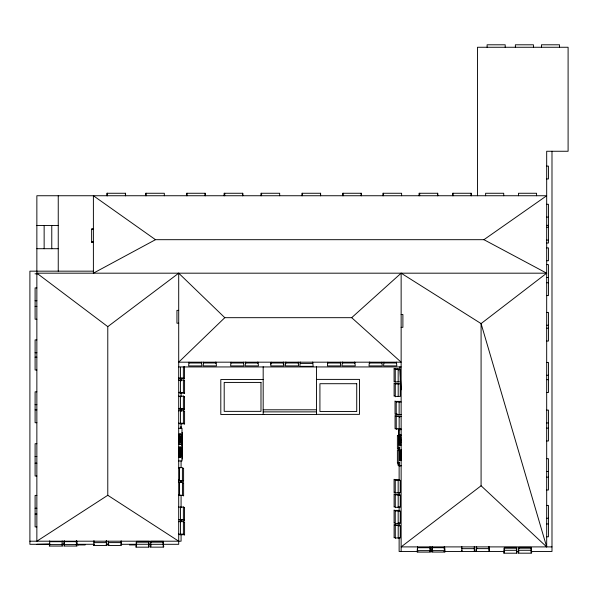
<?xml version="1.0" encoding="UTF-8"?>
<svg xmlns="http://www.w3.org/2000/svg" width="598" height="598" viewBox="0 0 598 598"><rect width="100%" height="100%" fill="white"/><g stroke="black" fill="none" stroke-linecap="round" stroke-linejoin="round"><path stroke-width="0.9" d="M179.236 452.282L179.437 455.556L179.437 452.282M179.236 448.844L179.236 452.081M179.236 448.164L179.236 447.782M179.31 439.336L179.505 442.617L179.505 439.336M179.34 450.002L179.437 448.844M179.34 448.164L179.437 447.782M179.407 440.315L179.407 439.433M179.407 436.308L179.407 435.86M180.514 452.282L180.716 455.556L180.716 452.282M180.506 448.844L180.506 452.081M180.506 448.164L180.506 447.782M180.611 453.254L180.611 452.38M180.581 439.336L180.783 442.617L180.783 439.336M180.701 448.844L180.701 452.081M180.701 448.164L180.701 447.782M399.352 444.441L399.449 444.067M399.352 443.38L399.449 442.228M399.359 439.949L399.359 436.667L399.561 439.949M399.546 444.441L399.546 444.067M399.546 443.38L399.546 440.143M399.486 460.101L399.688 455.28M399.785 459.974L399.785 459.496M399.8 455.085L399.8 451.849M399.883 459.877L399.883 459.496M399.98 459.974L399.98 459.496M399.995 455.085L399.995 451.849M400.63 444.441L400.63 444.067M400.63 443.38L400.63 440.143M400.63 439.949L400.727 436.667M400.824 444.441L400.824 444.067M400.824 443.38L400.727 442.228M400.824 439.949L400.63 436.667M401.064 459.974L401.064 459.496M401.064 455.085L401.064 451.849M401.161 459.877L401.161 459.496M401.258 459.974L401.258 459.496M401.258 455.085L401.258 451.849M398.081 462.8L397.947 465.132L399.427 465.214M398.769 450.496L398.903 448.059M224.796 317.68L178.705 362.179L401.138 362.179L351.684 317.68L224.796 317.68L178.705 273.181L107.782 326.643L107.782 495.286L36.859 541.197L36.859 195.74L546.684 195.74L483.932 239.686L155.495 239.686L93.393 273.181L93.393 195.74L155.495 239.686M351.684 317.68L401.138 273.181L481.084 323.6L546.684 546.901L481.084 485.778L481.084 323.6L546.684 273.181L483.932 239.686M481.084 485.778L401.138 546.901L551.991 546.901M36.859 544.307L48.991 544.045M546.684 166.102L548.433 166.102L548.433 178.944L546.684 178.944M546.684 204.262L548.433 204.262L548.433 243.027L546.684 243.027M546.684 217.104L548.433 217.104M546.684 225.341L548.433 225.341M36.859 225.543L58.245 225.543M546.684 227.24L548.433 227.24M93.393 229.019L91.636 229.019L91.636 242.16L93.393 242.16M91.636 229.176L93.393 229.176M91.636 229.318L93.393 229.318M546.684 240.082L548.433 240.082M91.636 241.861L93.393 241.861M91.636 242.018L93.393 242.018M546.684 247.901L548.433 247.901L548.433 260.743L546.684 260.743M36.859 248.708L58.245 248.708M546.684 264.63L548.433 264.63L548.433 295.591L546.684 295.591M93.393 271.163L29.9 271.163L29.9 544.307L50.359 544.307M546.684 273.181L36.859 273.181L107.782 326.643M34.998 273.817L37.779 273.817M546.684 277.472L548.433 277.472M546.684 282.749L548.433 282.749M36.859 287.9L35.103 287.9L35.103 319.22L36.859 319.22M35.103 300.742L36.859 300.742M35.103 306.378L36.859 306.378M178.705 310.369L176.948 310.369L176.948 323.212L178.705 323.212M546.684 312.41L548.433 312.41L548.433 341.039L546.684 341.039M401.138 314.496L402.895 314.496L402.895 327.338L401.138 327.338M546.684 325.252L548.433 325.252M546.684 328.197L548.433 328.197M36.859 339.903L35.103 339.903L35.103 370.005L36.859 370.005M35.103 352.745L36.859 352.745M35.103 357.163L36.859 357.163M546.684 362.418L548.433 362.418L548.433 392.512L546.684 392.512M189.035 363.008L201.489 363.008M203.589 362.986L216.042 362.986M231.022 363.008L243.476 363.008M245.576 362.986L258.03 362.986M271.156 363.008L283.609 363.008M285.709 362.986L298.163 362.986M327.824 363.008L340.277 363.008M342.377 362.986L354.831 362.986M369.415 363.008L381.868 363.008M383.968 362.986L396.429 362.986M300.263 363.412L312.717 363.412M178.705 366.94L401.138 366.94M399.068 368.794L394.501 368.794L394.082 368.383L394.082 381.666L394.501 381.247M396.99 369.213L397.82 369.213M398.163 369.811L398.993 369.811M546.684 375.26L548.433 375.26M178.383 377.966L182.951 377.966L183.369 378.385L183.369 366.873M179.564 378.571L184.132 378.571L184.543 378.99L184.543 366.589M316.454 379.394L359.48 379.394L359.48 414.362L316.454 414.362M263.18 379.551L220.804 379.551L220.804 414.519L263.823 414.519M546.684 379.67L548.433 379.67M178.413 380.066L182.981 380.066L183.392 379.655L183.392 392.938L182.981 392.527L178.413 392.527M179.654 380.485L180.491 380.485M399.09 383.348L394.523 383.348L394.112 382.937L394.112 396.22L394.523 395.809M36.859 391.825L35.103 391.825L35.103 422.719L36.859 422.719M179.654 392.109L180.491 392.109M180.835 392.714L181.665 392.714M179.587 393.125L184.154 393.125L184.573 393.544L184.573 380.253L184.154 380.672M178.391 396.205L182.958 396.205L183.377 395.786L183.377 409.077L182.958 408.658L178.391 408.658M179.639 396.624L180.469 396.624M400.025 401.385L395.457 401.385L395.039 400.974L395.039 414.257L397.117 413.838M401.198 401.991L396.631 401.991L396.22 401.572L396.22 414.855L396.631 414.444L401.198 414.444M35.103 404.667L36.859 404.667M179.639 408.247L180.469 408.247M180.813 408.845L181.643 408.845M179.572 409.264L184.139 409.264L184.55 409.675L184.55 396.392L184.139 396.81M263.18 409.794L316.454 409.794M35.103 409.877L36.859 409.877M546.684 410.101L548.433 410.101L548.433 440.973L546.684 440.973M178.421 410.759L182.988 410.759L183.399 410.348L183.399 423.631L182.988 423.212L178.421 423.212M263.18 411.865L316.454 411.865M400.047 415.939L395.48 415.939L395.069 415.528L395.069 428.811L397.147 428.392M397.976 416.358L398.806 416.358M401.228 416.544L396.661 416.544L396.242 416.126L396.242 429.409L396.661 428.998L401.228 428.998M399.15 416.955L399.98 416.955M546.684 422.943L548.433 422.943M179.594 423.818L184.162 423.818L184.58 424.229L184.58 410.946L184.162 411.364M546.684 428.131L548.433 428.131M178.705 428.273L182.001 428.273L182.001 460.961L178.705 460.961M399.15 428.579L399.98 428.579M401.138 429.678L398.761 429.678L398.761 465.842L401.138 465.827M182.024 432.504L182.442 432.504L182.442 458.883L182.024 458.883M179.011 434.32L181.074 434.327M179.206 434.357L180.88 434.32M401.116 434.843L399.053 434.843L399.053 445.248L401.116 445.248M179.011 439.141L181.074 439.141M179.011 439.336L181.074 439.336M399.053 439.949L401.116 439.949M399.053 440.143L401.116 440.143M36.859 443.716L35.103 443.716L35.103 476.015L36.859 476.015M179.011 444.157L181.074 444.157M182.024 445.6L182.442 445.6M182.024 445.794L182.442 445.794M399.479 448.164L397.401 448.582L397.401 435.292L397.82 435.71L399.464 435.351M178.944 452.081L181.007 452.081M178.944 452.282L181.007 452.282M399.486 455.085L401.55 455.085M399.486 455.28L401.55 455.28M35.103 456.558L36.859 456.558M546.684 458.703L548.433 458.703L548.433 490.001L546.684 490.001M399.479 462.68L397.401 463.099L397.401 449.808L399.688 450.264L399.688 460.094M35.103 463.173L36.859 463.173M399.128 465.64L401.138 465.64M178.675 467.92L182.412 467.509L182.412 480.792L178.675 480.373M546.684 471.545L548.433 471.545M546.684 477.159L548.433 477.159M399.068 479.693L394.501 479.693L394.082 479.275L394.082 492.565L394.501 492.147M178.675 479.962L179.512 479.962M179.856 480.56L180.686 480.56M178.608 480.979L183.175 480.979L183.593 481.39L183.593 468.107L183.175 468.526M178.705 482.474L182.442 482.063L182.442 495.346L178.705 494.927M399.09 494.247L394.523 494.247L394.112 493.836L394.112 507.119L394.523 506.7M397.012 494.666L397.842 494.666M398.193 495.264L399.023 495.264M36.859 495.406L35.103 495.406L35.103 526.905L36.859 526.905M178.638 495.533L183.205 495.533L183.616 495.951L183.616 482.661L183.205 483.079M546.684 505.415L548.433 505.415L548.433 536.795L546.684 536.795M398.193 506.887L399.023 506.887M178.391 507.104L182.958 507.104L183.377 506.685L183.377 519.968L182.958 519.557L178.391 519.557M35.103 508.248L36.859 508.248M399.068 510.386L394.501 510.386L394.089 509.967L394.089 523.25L394.501 522.839M35.103 514.063L36.859 514.063M546.684 518.257L548.433 518.257M179.572 520.155L184.139 520.155L184.55 520.574L184.55 507.291L184.139 507.702M178.421 521.658L182.988 521.658L183.399 521.239L183.399 534.522L182.988 534.111L178.421 534.111M398.171 523.026L399.001 523.026M546.684 523.953L548.433 523.953M399.098 524.939L394.531 524.939L394.112 524.521L394.112 537.804L394.531 537.393M179.594 534.717L184.162 534.717L184.58 535.128L184.58 521.845L184.162 522.256M29.9 541.197L181.082 541.197L181.082 534.664M49.701 541.698L62.155 541.698M64.255 541.668L76.708 541.668M108.507 542.603L120.96 542.603M93.946 542.625L106.407 542.625M49.701 544.187L49.283 544.606L62.566 544.606L62.155 544.187M61.519 544.307L64.307 544.307M76.402 544.307L94.207 544.27M106.16 544.307L108.956 544.307M120.848 544.307L148.655 544.262M148.842 544.307L178.705 544.307L178.705 273.181M78.316 544.516L78.772 544.516M84.976 544.516L85.178 544.935L76.043 544.935M129.646 544.516L129.437 544.935L136.06 544.935L135.851 544.516M151.017 545.884L150.599 546.295M432.145 547.708L444.598 547.708M417.583 547.731L430.044 547.731M461.835 548.658L474.289 548.658M476.389 548.635L488.843 548.635M462.09 550.302L461.678 550.721M504.092 550.302L516.545 550.302M518.645 550.272L531.099 550.272M417.897 551.476L399.128 551.476L399.128 537.482M429.88 551.476L432.795 551.476M443.865 551.476L504.503 551.476M516.567 551.476L518.466 551.476M531.48 551.476L551.991 551.476L551.991 151.257M518.9 551.917L518.488 552.335M107.782 495.286L178.705 541.197M399.83 366.895L401.138 389.791M559.534 47.264L559.534 44.798L541.444 44.798L541.444 47.264M546.684 546.901L546.684 151.257L568.1 151.257L568.1 47.264L477.481 47.264L477.481 195.74M536.578 195.74L536.578 193.266L518.481 193.266L518.481 195.74M533.461 47.264L533.461 44.798L515.364 44.798L515.364 47.264M531.772 552.335L531.353 551.917L531.353 547.349L518.9 547.349L518.9 548.732M517.218 552.358L516.799 551.947L516.799 547.379L504.346 547.379L504.346 551.947L503.935 552.358M516.388 548.62L516.388 549.45M505.198 47.264L505.198 44.798L487.108 44.798L487.108 47.264M503.718 195.74L503.718 193.266L485.621 193.266L485.621 195.74M489.515 550.698L489.097 546.961M489.261 551.543L488.843 551.124L488.843 546.557M488.431 547.805L488.431 548.635M476.808 547.805L476.808 548.635M476.643 546.961L476.232 550.698M476.389 546.557L476.389 551.124L475.978 551.543M474.962 550.721L474.543 546.983M474.707 551.565L474.289 551.154L474.289 546.587M471.284 195.74L471.284 193.266L452.551 193.266L452.551 195.74M471.104 193.266L471.104 195.74M461.835 546.587L461.835 551.154L461.417 551.565M453.187 193.266L453.187 195.74M444.598 546.878L445.009 550.616L431.726 550.616L432.145 546.878M444.568 547.095L444.568 551.662L444.979 552.074L431.696 552.074L432.115 551.662L432.115 547.095M444.179 546.878L444.179 547.708M444.15 548.344L444.15 549.173M437.781 195.74L437.781 193.266L419.049 193.266L419.049 195.74M437.609 193.266L437.609 195.74M432.556 546.878L432.556 547.708M432.526 548.344L432.526 549.173M430.044 546.901L430.455 550.638L417.172 550.638L417.583 546.901M430.014 547.118L430.014 551.685L430.425 552.104L417.142 552.104L417.561 551.685L417.561 547.118M419.691 193.266L419.691 195.74M401.609 195.74L401.609 193.266L382.877 193.266L382.877 195.74M401.258 450.787L401.258 451.161M401.355 455.085L401.258 458.561L401.064 455.28M401.138 273.181L401.138 551.476M401.064 450.787L401.064 451.161M400.824 435.254L400.824 435.733M400.824 440.143L400.824 442.423M400.63 435.254L400.727 435.733M399.995 450.787L399.995 451.161M399.98 455.28L399.785 458.561L399.785 455.28M399.8 450.787L399.8 451.161M399.561 435.254L399.561 435.733M399.464 437.609L399.464 438.132M399.449 440.24L399.449 441.115M399.359 435.254L399.359 435.733M399.255 439.949L399.352 442.423M399.128 401.991L399.128 414.444M399.15 416.544L399.15 428.998M399.128 429.678L399.128 436.129M399.128 447.192L399.128 450.885M399.128 462.859L399.128 480.568M399.128 492.7L399.128 495.495M399.128 506.693L399.128 511.357M399.128 522.555L399.128 526.285M398.163 369.4L398.163 381.853M398.193 383.953L398.193 396.407M398.163 480.299L398.163 492.752M398.193 494.852L398.193 507.306M398.171 510.984L398.171 523.437M398.201 525.537L398.201 537.991M396.429 362.156L396.84 365.894L383.557 365.894L383.968 362.156M383.52 193.266L383.52 195.74M381.868 362.179L382.286 365.916L369.003 365.916L369.415 362.179M369.833 362.179L369.833 363.008M361.349 195.74L361.349 193.266L342.617 193.266L342.617 195.74M361.177 193.266L361.177 195.74M354.831 362.156L355.249 365.894L341.959 365.894L342.377 362.156M354.42 362.156L354.42 362.986M343.259 193.266L343.259 195.74M342.789 362.156L342.789 362.986M340.277 362.179L340.688 365.916L327.405 365.916L327.824 362.179M320.625 195.74L320.625 193.266L301.893 193.266L301.893 195.74M320.453 193.266L320.453 195.74M316.454 366.709L316.454 414.541L263.18 414.541L263.18 366.753M312.717 362.029L313.135 366.32L299.852 366.32L300.263 362.029M302.536 193.266L302.536 195.74M298.163 362.156L298.581 365.894L285.298 365.894L285.709 362.156M286.128 362.156L286.128 362.986M283.609 362.179L284.028 365.916L270.745 365.916L271.156 362.179M283.407 363.128L283.407 364.802M283.198 362.179L283.198 363.008M279.67 195.74L279.67 193.266L260.937 193.266L260.937 195.74M270.617 362.395L270.617 364.07M261.58 193.266L261.58 195.74M258.03 362.156L258.448 365.894L245.158 365.894L245.576 362.156M257.618 362.156L257.618 362.986M245.987 362.156L245.987 362.986M243.476 362.179L243.887 365.916L230.604 365.916L231.022 362.179M242.818 195.74L242.818 193.266L224.086 193.266L224.086 195.74M242.646 193.266L242.646 195.74M224.728 193.266L224.728 195.74M216.042 362.156L216.461 365.894L203.178 365.894L203.589 362.156M215.631 362.156L215.631 362.986M205.249 195.74L205.249 193.266L186.516 193.266L186.516 195.74M205.077 193.266L205.077 195.74M201.489 362.179L201.907 365.916L188.624 365.916L189.035 362.179M187.159 193.266L187.159 195.74M181.082 378.153L181.082 380.941M181.082 393.006L181.082 396.721M181.082 408.785L181.082 411.566M181.082 423.631L181.082 428.273M181.082 460.961L181.082 467.494M181.082 480.553L181.082 482.422M181.082 495.48L181.082 507.612M181.082 519.737L181.082 521.606M180.925 426.396L180.925 428.624M180.768 439.141L180.768 435.86L180.574 439.141M180.686 442.169L180.686 442.617M180.611 456.491L180.716 456.977M180.491 380.066L180.491 392.527M180.491 410.759L180.491 423.212M180.514 456.491L180.514 456.977M180.491 521.658L180.491 534.111M180.461 367.292L180.461 377.966M180.469 396.205L180.469 408.658M180.469 507.104L180.469 519.557M179.505 439.141L179.505 435.86L179.31 439.141M179.512 467.92L179.512 480.373M179.535 482.474L179.535 494.927M179.407 442.169L179.407 442.617M179.437 449.808L179.437 452.081M179.437 456.491L179.437 456.977M179.236 456.491L179.236 456.977M164.323 195.74L164.323 193.266L145.591 193.266L145.591 195.74M163.882 546.295L163.471 545.884L163.471 541.317L151.017 541.317L151.017 542.7M163.052 542.558L163.052 543.395M149.328 546.325L148.917 545.907L148.917 541.34L136.456 541.34L136.456 545.907L136.045 546.325M146.233 193.266L146.233 195.74M136.621 543.433L136.621 544.262M125.58 195.74L125.58 193.266L106.848 193.266L106.848 195.74M125.401 193.266L125.401 195.74M121.626 544.247L121.626 544.658M121.215 540.921L121.215 544.247M120.96 541.22L121.372 545.511L108.089 545.511L108.507 541.22M120.542 541.773L120.542 542.603M108.343 544.247L108.343 544.658M107.483 193.266L107.483 195.74M107.311 193.266L107.311 195.74M107.072 544.27L107.072 544.688M106.661 540.951L106.661 544.27M106.407 540.555L106.407 545.114L106.818 545.533L93.535 545.533L93.946 545.114L93.946 540.555M106.242 540.951L106.242 541.781M93.789 544.27L93.789 544.688M78.525 544.516L78.525 544.935M76.708 540.839L77.127 544.576L63.837 544.576L64.255 540.839M76.679 541.063L76.679 545.63L77.097 546.041L63.814 546.041L64.225 545.63L64.225 541.063M76.297 540.839L76.297 541.668M76.267 542.304L76.267 543.134M62.155 540.869L62.125 545.653L62.543 546.071L49.253 546.071L49.671 545.653L49.701 540.869M58.245 195.74L58.245 271.163M51.772 225.543L51.772 248.708M44.14 225.543L44.14 248.708M395.674 368.981L395.263 368.981L395.263 382.272L395.674 381.853L400.241 381.853L400.241 369.4L395.674 369.4L395.674 368.981M260.99 382.428L224.198 382.428L224.198 411.357L260.99 411.357L260.99 382.428M395.704 383.535L395.285 383.535L395.285 396.825L395.704 396.407L400.264 396.407L400.264 383.953L395.704 383.953L395.704 383.535M356.722 383.707L319.923 383.707L319.923 411.536L356.722 411.536L356.722 383.707M181.074 434.036L179.011 434.036L179.011 444.441L181.074 444.441L181.074 434.036M181.007 446.975L178.944 446.975L178.944 457.388L181.007 457.388L181.007 446.975M401.55 449.98L399.486 449.98L399.486 460.393L401.55 460.393L401.55 449.98M395.674 479.88L395.263 479.88L395.263 493.163L395.674 492.752L400.241 492.752L400.241 480.299L395.674 480.299L395.674 479.88M395.704 494.434L395.285 494.434L395.285 507.717L395.704 507.306L400.264 507.306L400.264 494.852L395.704 494.852L395.704 494.434M395.682 510.572L395.263 510.572L395.263 523.855L395.682 523.437L400.249 523.437L400.249 510.984L395.682 510.984L395.682 510.572M395.704 525.126L395.293 525.126L395.293 538.409L395.704 537.991L400.271 537.991L400.271 525.537L395.704 525.537L395.704 525.126M148.655 542.192L136.202 542.192L136.202 546.759L135.791 547.17L149.074 547.17L148.655 546.759L148.655 542.192M163.217 542.162L150.756 542.162L150.756 546.729L150.345 547.148L163.628 547.148L163.217 546.729L163.217 542.162M531.099 548.194L518.645 548.194L518.645 552.761L518.227 553.18L531.517 553.18L531.099 552.761L531.099 548.194M516.545 548.224L504.092 548.224L504.092 552.791L503.673 553.202L516.964 553.202L516.545 552.791L516.545 548.224"/></g></svg>
